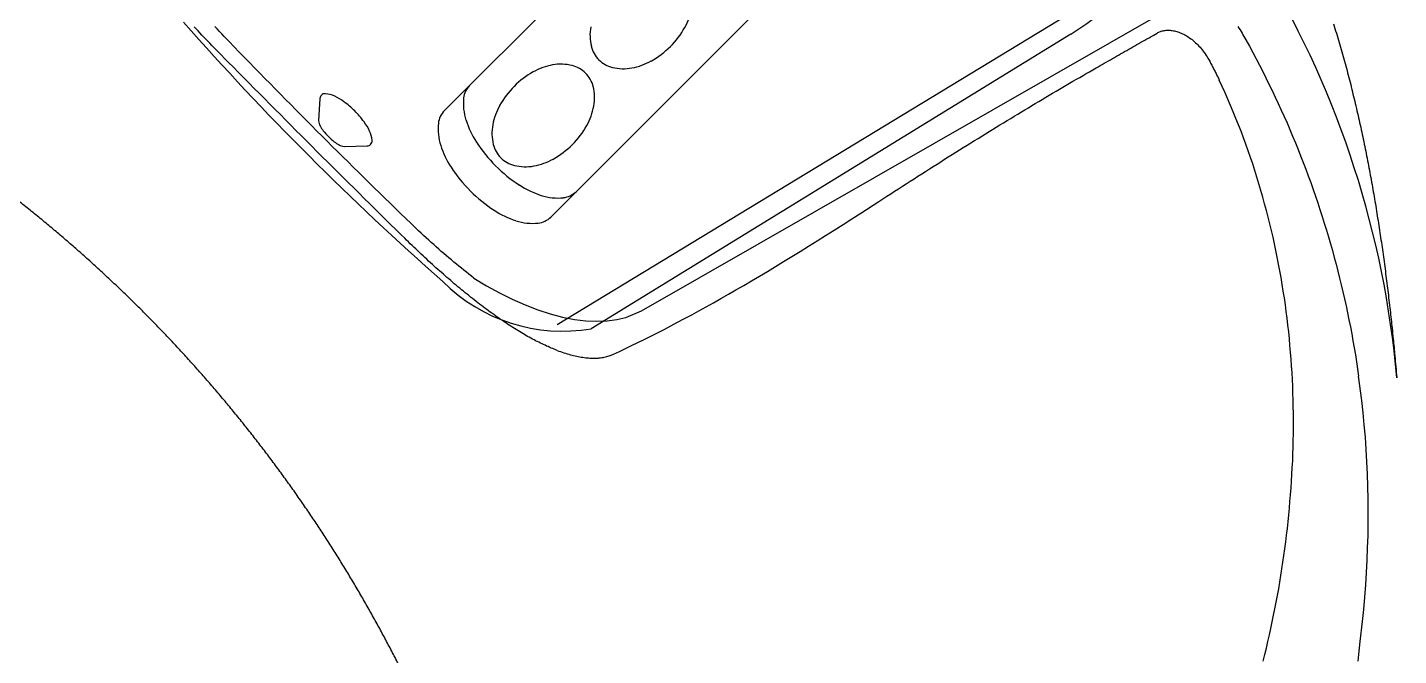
# Model space of a CAD drawing. Extents: x 527 to 614, y 487 to 635.
# Drawn here: x 590.53 to 605.34, y 566.17 to 572.95 of the extents above; entities that cross this region are included whole.
import ezdxf

# ---------------------------------------------------------------- set-up
doc = ezdxf.new("R2010")
doc.units = 0
doc.header["$MEASUREMENT"] = 0
doc.layers.add('1', color=4, linetype='Continuous')
doc.layers.add('SPA', color=2, linetype='Continuous')

# ---------------------------------------------------------------- blocks, each defined once
blk = doc.blocks.new('2010VANGUARD')
at = {"layer": '1', "color": 2}
for p, q in [((68.131, 67.024), (72.06, 70.953)), ((73.209, 69.804), (69.28, 65.875)), ((74.897, 67.851), (69.718, 64.669))]:
    blk.add_line(p, q, dxfattribs=at)
at = {"layer": '1', "color": 3}
for p, q in [((69.35, 64.713), (74.855, 68.056)), ((66.787, 67.157), (66.77, 66.918)), ((67.051, 66.636), (67.298, 66.644))]:
    blk.add_line(p, q, dxfattribs=at)
at = {"layer": '1', "color": 3, "linetype": 'Continuous'}
blk.add_line((70.259, 64.861), (75.944, 68.113), dxfattribs=at)
for points in [[(78.42, 64.14), (78.406, 64.284), (78.391, 64.429), (78.373, 64.573), (78.353, 64.716), (78.331, 64.86), (78.308, 65.003), (78.282, 65.145), (78.254, 65.287), (78.224, 65.429), (78.193, 65.57), (78.159, 65.711), (78.123, 65.851), (78.086, 65.991), (78.046, 66.13), (78.005, 66.269), (77.961, 66.407), (77.916, 66.545), (77.868, 66.682), (77.819, 66.818), (77.768, 66.954), (77.715, 67.089), (77.66, 67.223), (77.603, 67.357), (77.544, 67.49), (77.483, 67.622), (77.42, 67.754), (77.356, 67.884), (77.289, 68.014)], [(65.684, 67.663), (65.662, 67.685), (65.641, 67.707), (65.619, 67.729), (65.598, 67.752), (65.576, 67.774), (65.555, 67.796), (65.534, 67.819), (65.512, 67.841), (65.491, 67.863), (65.47, 67.886), (65.45, 67.908), (65.429, 67.93)], [(65.805, 67.771), (65.779, 67.798), (65.753, 67.825), (65.728, 67.852), (65.702, 67.879), (65.677, 67.906), (65.652, 67.934)], [(75.172, 67.486), (75.194, 67.498), (75.216, 67.511), (75.238, 67.524), (75.26, 67.536), (75.282, 67.549), (75.304, 67.561), (75.326, 67.574), (75.348, 67.586), (75.37, 67.599), (75.392, 67.612), (75.414, 67.624), (75.436, 67.637), (75.458, 67.649), (75.48, 67.662), (75.502, 67.674), (75.524, 67.687), (75.546, 67.699), (75.568, 67.712), (75.589, 67.725), (75.611, 67.737), (75.633, 67.75), (75.655, 67.762), (75.677, 67.775), (75.699, 67.787), (75.721, 67.8), (75.743, 67.812), (75.765, 67.825), (75.787, 67.837), (75.831, 67.862)], [(75.831, 67.862), (75.839, 67.867), (75.848, 67.871), (75.857, 67.875), (75.866, 67.879), (75.876, 67.882), (75.886, 67.885), (75.896, 67.887), (75.906, 67.889), (75.916, 67.89), (75.927, 67.892), (75.937, 67.892), (75.948, 67.893), (75.959, 67.892), (75.971, 67.892), (75.982, 67.891), (75.994, 67.889), (76.006, 67.887), (76.018, 67.885), (76.03, 67.882), (76.042, 67.879), (76.054, 67.875), (76.067, 67.871), (76.08, 67.866), (76.092, 67.861), (76.105, 67.855), (76.118, 67.849), (76.131, 67.842), (76.144, 67.835), (76.157, 67.827), (76.169, 67.819), (76.182, 67.81), (76.195, 67.8), (76.208, 67.791), (76.221, 67.78), (76.233, 67.769), (76.246, 67.758), (76.258, 67.746), (76.271, 67.734), (76.283, 67.721), (76.294, 67.708), (76.306, 67.695), (76.318, 67.681), (76.329, 67.666), (76.34, 67.652), (76.35, 67.637), (76.36, 67.621), (76.37, 67.606), (76.38, 67.59), (76.399, 67.557)], [(67.772, 65.804), (67.715, 65.859), (67.658, 65.914), (67.601, 65.97), (67.544, 66.025), (67.487, 66.08), (67.43, 66.136), (67.373, 66.191), (67.316, 66.247), (67.26, 66.303), (67.203, 66.358), (67.146, 66.414), (67.09, 66.47), (67.033, 66.526), (66.977, 66.582), (66.92, 66.638), (66.864, 66.694), (66.808, 66.751), (66.751, 66.807), (66.695, 66.863), (66.639, 66.92), (66.583, 66.976), (66.527, 67.032), (66.471, 67.089), (66.415, 67.146), (66.359, 67.202), (66.304, 67.259), (66.248, 67.316), (66.192, 67.372), (66.137, 67.429), (66.081, 67.486), (66.026, 67.543), (65.97, 67.6), (65.915, 67.657), (65.805, 67.771)], [(67.664, 65.683), (67.607, 65.739), (67.55, 65.795), (67.493, 65.851), (67.436, 65.907), (67.379, 65.964), (67.322, 66.02), (67.265, 66.076), (67.209, 66.132), (67.152, 66.189), (67.095, 66.245), (67.038, 66.301), (66.981, 66.358), (66.925, 66.414), (66.868, 66.471), (66.811, 66.527), (66.755, 66.584), (66.698, 66.641), (66.641, 66.697), (66.585, 66.754), (66.528, 66.81), (66.472, 66.867), (66.415, 66.924), (66.359, 66.981), (66.302, 67.037), (66.246, 67.094), (66.19, 67.151), (66.133, 67.208), (66.077, 67.265), (66.021, 67.321), (65.964, 67.378), (65.908, 67.435), (65.852, 67.492), (65.796, 67.549), (65.684, 67.663)], [(76.399, 67.557), (76.404, 67.547), (76.409, 67.537), (76.415, 67.527), (76.42, 67.517), (76.425, 67.507), (76.43, 67.497), (76.436, 67.486), (76.441, 67.476), (76.446, 67.466), (76.451, 67.456), (76.456, 67.446), (76.461, 67.435), (76.467, 67.425), (76.472, 67.415), (76.477, 67.405), (76.482, 67.394), (76.487, 67.384), (76.492, 67.374), (76.501, 67.353)], [(72.825, 66.044), (72.868, 66.071), (72.91, 66.099), (72.953, 66.127), (72.995, 66.154), (73.037, 66.181), (73.079, 66.208), (73.121, 66.235), (73.163, 66.262), (73.205, 66.289), (73.247, 66.316), (73.288, 66.342), (73.33, 66.368), (73.371, 66.395), (73.412, 66.421), (73.453, 66.447), (73.494, 66.473), (73.535, 66.499), (73.575, 66.524), (73.616, 66.55), (73.657, 66.575), (73.697, 66.6), (73.737, 66.626), (73.777, 66.651), (73.817, 66.675), (73.857, 66.7), (73.897, 66.725), (73.936, 66.749), (73.976, 66.774), (74.015, 66.798), (74.054, 66.822), (74.093, 66.846), (74.132, 66.87), (74.171, 66.894), (74.21, 66.917), (74.249, 66.941), (74.287, 66.964), (74.325, 66.987), (74.364, 67.011), (74.402, 67.034), (74.44, 67.056), (74.477, 67.079), (74.515, 67.102), (74.553, 67.124), (74.59, 67.146), (74.628, 67.169), (74.665, 67.191), (74.702, 67.213), (74.739, 67.234), (74.776, 67.256), (74.812, 67.278), (74.849, 67.299), (74.885, 67.32), (74.921, 67.342), (74.958, 67.363), (74.994, 67.383), (75.03, 67.404), (75.065, 67.425), (75.101, 67.445), (75.172, 67.486)], [(76.977, 61.079), (76.994, 61.149), (77.011, 61.219), (77.028, 61.29), (77.044, 61.361), (77.06, 61.432), (77.075, 61.503), (77.089, 61.574), (77.104, 61.645), (77.118, 61.717), (77.131, 61.788), (77.144, 61.86), (77.156, 61.932), (77.168, 62.004), (77.179, 62.076), (77.19, 62.148), (77.201, 62.221), (77.211, 62.293), (77.22, 62.366), (77.229, 62.438), (77.238, 62.511), (77.245, 62.584), (77.253, 62.657), (77.26, 62.729), (77.266, 62.803), (77.272, 62.876), (77.278, 62.949), (77.283, 63.022), (77.287, 63.095), (77.291, 63.169), (77.295, 63.242), (77.297, 63.315), (77.3, 63.388), (77.302, 63.461), (77.303, 63.534), (77.303, 63.608), (77.303, 63.681), (77.303, 63.754), (77.302, 63.828), (77.3, 63.901), (77.298, 63.974), (77.295, 64.048), (77.292, 64.121), (77.288, 64.194), (77.283, 64.268), (77.278, 64.341), (77.272, 64.415), (77.266, 64.488), (77.259, 64.561), (77.252, 64.635), (77.244, 64.708), (77.235, 64.782), (77.226, 64.855), (77.216, 64.928), (77.205, 65.001), (77.194, 65.075), (77.182, 65.148), (77.17, 65.221), (77.157, 65.294), (77.143, 65.367), (77.129, 65.44), (77.114, 65.512), (77.099, 65.585), (77.083, 65.658), (77.066, 65.73), (77.048, 65.803), (77.03, 65.875), (77.012, 65.947), (76.992, 66.019), (76.972, 66.091), (76.952, 66.163), (76.931, 66.234), (76.909, 66.306), (76.886, 66.377), (76.863, 66.448), (76.839, 66.519), (76.814, 66.59), (76.789, 66.661), (76.763, 66.731), (76.737, 66.801), (76.71, 66.871), (76.682, 66.941), (76.653, 67.01), (76.624, 67.079), (76.595, 67.148), (76.564, 67.217), (76.501, 67.353)], [(69.957, 64.394), (70.022, 64.423), (70.088, 64.454), (70.154, 64.486), (70.222, 64.519), (70.291, 64.553), (70.361, 64.588), (70.432, 64.624), (70.504, 64.661), (70.577, 64.7), (70.651, 64.739), (70.726, 64.779), (70.803, 64.82), (70.88, 64.862), (70.958, 64.906), (71.037, 64.95), (71.118, 64.995), (71.199, 65.042), (71.281, 65.089), (71.365, 65.137), (71.449, 65.187), (71.534, 65.237), (71.62, 65.288), (71.707, 65.341), (71.795, 65.394), (71.884, 65.448), (71.974, 65.504), (72.065, 65.56), (72.157, 65.617), (72.25, 65.675), (72.343, 65.734), (72.438, 65.794), (72.533, 65.855), (72.63, 65.917), (72.825, 66.044)], [(68.451, 65.215), (68.424, 65.236), (68.397, 65.257), (68.37, 65.278), (68.343, 65.3), (68.316, 65.321), (68.289, 65.343), (68.262, 65.366), (68.234, 65.388), (68.207, 65.411), (68.18, 65.434), (68.153, 65.457), (68.125, 65.481), (68.098, 65.504), (68.071, 65.528), (68.043, 65.552), (68.016, 65.577), (67.989, 65.601), (67.962, 65.626), (67.934, 65.651), (67.907, 65.676), (67.88, 65.701), (67.853, 65.727), (67.826, 65.752), (67.772, 65.804)], [(69.349, 64.435), (69.334, 64.441), (69.318, 64.447), (69.302, 64.454), (69.285, 64.46), (69.269, 64.467), (69.253, 64.475), (69.236, 64.482), (69.219, 64.49), (69.202, 64.497), (69.186, 64.505), (69.169, 64.514), (69.152, 64.522), (69.135, 64.53), (69.117, 64.539), (69.1, 64.548), (69.083, 64.557), (69.065, 64.567), (69.048, 64.576), (69.03, 64.586), (69.012, 64.596), (68.995, 64.606), (68.977, 64.617), (68.959, 64.627), (68.941, 64.638), (68.923, 64.649), (68.905, 64.66), (68.887, 64.671), (68.869, 64.683), (68.85, 64.695), (68.832, 64.706), (68.813, 64.718), (68.795, 64.731), (68.776, 64.743), (68.758, 64.756), (68.739, 64.768), (68.72, 64.781), (68.702, 64.794), (68.683, 64.808), (68.664, 64.821), (68.645, 64.835), (68.626, 64.848), (68.607, 64.862), (68.588, 64.876), (68.569, 64.891), (68.55, 64.905), (68.531, 64.92), (68.511, 64.934), (68.492, 64.949), (68.473, 64.964), (68.453, 64.979), (68.434, 64.995), (68.415, 65.01), (68.395, 65.026), (68.376, 65.041), (68.356, 65.057), (68.337, 65.073), (68.317, 65.089), (68.297, 65.106), (68.278, 65.122), (68.258, 65.139), (68.238, 65.155), (68.219, 65.172), (68.199, 65.189), (68.179, 65.206), (68.159, 65.223), (68.14, 65.24), (68.12, 65.258), (68.1, 65.275), (68.08, 65.293), (68.06, 65.31), (68.04, 65.328), (68.021, 65.346), (68.001, 65.364), (67.981, 65.382), (67.961, 65.4), (67.941, 65.419), (67.921, 65.437), (67.901, 65.456), (67.882, 65.474), (67.862, 65.493), (67.842, 65.512), (67.822, 65.53), (67.802, 65.549), (67.782, 65.568), (67.762, 65.587), (67.743, 65.606), (67.723, 65.625), (67.703, 65.645), (67.664, 65.683)], [(68.451, 65.215), (68.587, 65.133), (68.725, 65.057), (68.864, 64.988), (69.002, 64.927), (69.14, 64.874), (69.275, 64.83), (69.408, 64.795), (69.536, 64.77), (69.66, 64.754), (69.778, 64.749), (69.889, 64.753), (69.994, 64.767), (70.09, 64.789), (70.259, 64.861)], [(69.349, 64.435), (69.368, 64.428), (69.386, 64.422), (69.404, 64.416), (69.423, 64.41), (69.44, 64.404), (69.458, 64.398), (69.476, 64.393), (69.493, 64.388), (69.51, 64.384), (69.527, 64.379), (69.544, 64.375), (69.561, 64.372), (69.578, 64.368), (69.594, 64.365), (69.61, 64.362), (69.626, 64.36), (69.642, 64.357), (69.658, 64.356), (69.673, 64.354), (69.689, 64.353), (69.704, 64.352), (69.719, 64.351), (69.734, 64.351), (69.748, 64.351), (69.763, 64.351), (69.777, 64.351), (69.791, 64.352), (69.805, 64.354), (69.819, 64.355), (69.832, 64.357), (69.846, 64.359), (69.859, 64.362), (69.872, 64.365), (69.885, 64.368), (69.897, 64.371), (69.91, 64.375), (69.922, 64.379), (69.934, 64.384), (69.957, 64.394)]]:
    blk.add_lwpolyline(points, dxfattribs=at)
at = {"layer": '1', "color": 2}
for centre, radius, start, end in [((73.278, 70.484), 3.091, 301.5817, 317.1613), ((88.98, 88.846), 31.552, 221.4037, 228.5976), ((68.29, 66.865), 0.225, 135, 173.9854), ((68.647, 66.827), 0.584, 173.9854, 197.8976), ((69.035, 66.953), 0.992, 197.8976, 213.0313), ((69.531, 67.275), 1.583, 213.0313, 225), ((69.531, 67.275), 1.583, 225, 236.9687), ((69.209, 66.78), 0.992, 236.9687, 252.1024), ((69.083, 66.391), 0.584, 252.1024, 276.0146), ((69.121, 66.034), 0.225, 276.0146, 315), ((69.408, 66.474), 1.832, 225, 279.7269)]:
    blk.add_arc(centre, radius, start, end, dxfattribs=at)
at = {"layer": '1', "color": 3}
for centre, radius, start, end in [((70.13, 68.257), 0.685, 330.9014, 349.5191), ((70.203, 67.839), 0.499, 169.5191, 193.9414), ((69.91, 68.379), 0.937, 315, 330.9014), ((70.021, 67.794), 0.312, 193.9414, 225), ((69.91, 68.379), 0.937, 299.0986, 315), ((70.021, 67.794), 0.312, 225, 256.0586), ((70.032, 68.159), 0.685, 280.4809, 299.0986), ((69.547, 66.624), 0.937, 119.0986, 135), ((69.425, 66.844), 0.685, 100.4809, 119.0986), ((69.391, 67.027), 0.499, 76.0586, 100.4809), ((69.436, 67.209), 0.312, 45, 76.0586), ((69.436, 67.209), 0.312, 13.9414, 45), ((70.066, 67.976), 0.499, 256.0586, 280.4809), ((68.563, 67.138), 0.225, 135, 173.9854), ((69.547, 66.624), 0.937, 135, 150.9014), ((69.254, 67.164), 0.499, 349.5191, 13.9414), ((66.841, 67.153), 0.0545, 135, 176.0277), ((66.841, 67.153), 0.0545, 85.4446, 135), ((66.823, 66.92), 0.288, 64.4471, 85.4446), ((66.69, 66.643), 0.596, 53.3205, 64.4471), ((66.41, 66.268), 1.064, 45, 53.3205), ((68.92, 67.101), 0.584, 173.9854, 197.8976), ((66.41, 66.268), 1.064, 36.6795, 45), ((69.327, 66.746), 0.685, 150.9014, 169.5191), ((69.071, 67.198), 0.685, 330.9014, 349.5191), ((66.793, 66.916), 0.0233, 176.0277, 188.7206), ((66.937, 66.938), 0.168, 188.7206, 208.0886), ((67.112, 67.032), 0.367, 208.0886, 217.8221), ((67.355, 67.22), 0.674, 217.8221, 225), ((66.786, 66.547), 0.596, 25.5529, 36.6795), ((67.063, 66.68), 0.288, 4.5554, 25.5529), ((69.309, 67.226), 0.992, 197.8976, 213.0313), ((69.144, 66.78), 0.499, 169.5191, 193.9414), ((68.851, 67.32), 0.937, 315, 330.9014), ((67.355, 67.22), 0.674, 225, 232.1779), ((67.166, 66.978), 0.367, 232.1779, 241.9114), ((67.296, 66.698), 0.0545, 271.8609, 315), ((67.296, 66.698), 0.0545, 315, 4.5554), ((69.804, 67.548), 1.583, 213.0313, 225), ((68.962, 66.735), 0.312, 193.9414, 225), ((68.851, 67.32), 0.937, 299.0986, 315), ((67.073, 66.802), 0.168, 241.9114, 261.2794), ((67.051, 66.659), 0.0233, 261.2794, 271.8609), ((68.962, 66.735), 0.312, 225, 256.0586), ((69.804, 67.548), 1.583, 225, 236.9687), ((69.007, 66.917), 0.499, 256.0586, 280.4809), ((68.973, 67.1), 0.685, 280.4809, 299.0986), ((69.482, 67.053), 0.992, 236.9687, 252.1024), ((69.357, 66.664), 0.584, 252.1024, 276.0146), ((69.394, 66.308), 0.225, 276.0146, 315)]:
    blk.add_arc(centre, radius, start, end, dxfattribs=at)
at = {"layer": 'SPA'}
for points in [[(77.736, 67.963, -0.002284), (77.767, 67.862, -0.002221), (77.797, 67.761, -0.002168), (77.826, 67.66, -0.002111), (77.855, 67.559, -0.002065), (77.882, 67.458, -0.002018), (77.909, 67.356, -0.001976), (77.934, 67.254, -0.001927), (77.959, 67.152, -0.001884), (77.984, 67.049, -0.001836), (78.007, 66.947, -0.001793), (78.03, 66.844, -0.001745), (78.052, 66.741, -0.001702), (78.073, 66.638, -0.001654), (78.094, 66.535, -0.001611), (78.114, 66.432, -0.001563), (78.133, 66.329, -0.001521), (78.152, 66.225, -0.001473), (78.17, 66.122, -0.00143), (78.188, 66.018, -0.00138), (78.205, 65.914, -0.001342), (78.221, 65.81, -0.001305), (78.237, 65.706, -0.00127), (78.253, 65.602, -0.001233), (78.268, 65.498, -0.001213), (78.282, 65.394, -0.0012), (78.296, 65.289, -0.001142), (78.309, 65.185, -0.001046), (78.322, 65.082, -0.00111), (78.335, 64.977, -0.001259), (78.347, 64.869, -0.000954), (78.359, 64.768, -0.000379), (78.369, 64.676, -0.001246), (78.381, 64.558, -0.00201), (78.398, 64.377, -0.000974), (78.42, 64.14, -0.000524)], [(67.652, 61.012, 0.002606), (67.58, 61.152, 0.00261), (67.507, 61.291, 0.002615), (67.432, 61.43, 0.002619), (67.356, 61.568, 0.002624), (67.278, 61.706, 0.002627), (67.199, 61.843, 0.002633), (67.118, 61.98, 0.002636), (67.035, 62.116, 0.002641), (66.951, 62.251, 0.002646), (66.865, 62.386, 0.002652), (66.778, 62.52, 0.002653), (66.689, 62.653, 0.002657), (66.598, 62.785, 0.002658), (66.507, 62.917, 0.002658), (66.413, 63.047, 0.002659), (66.319, 63.177, 0.002659), (66.223, 63.305, 0.002659), (66.125, 63.432, 0.002659), (66.027, 63.559, 0.00266), (65.927, 63.684, 0.00266), (65.825, 63.808, 0.002661), (65.723, 63.931, 0.002661), (65.619, 64.053, 0.002662), (65.513, 64.174, 0.002663), (65.407, 64.293, 0.002663), (65.299, 64.412, 0.002664), (65.189, 64.53, 0.002664), (65.079, 64.646, 0.002665), (64.967, 64.761, 0.002665), (64.854, 64.875, 0.002666), (64.74, 64.988, 0.002667), (64.624, 65.1, 0.002668), (64.507, 65.21, 0.002669), (64.389, 65.319, 0.00267), (64.27, 65.428, 0.00267), (64.15, 65.534, 0.00267), (64.028, 65.64, 0.002672), (63.905, 65.744, 0.002675), (63.781, 65.847, 0.00267), (63.656, 65.949, 0.002667), (63.53, 66.049, 0.002669)]]:
    blk.add_lwpolyline(points, format="xyb", dxfattribs=at)
for points in [[(76.703, 67.934), (76.714, 67.916), (76.726, 67.898), (76.737, 67.88), (76.748, 67.861), (76.758, 67.843), (76.769, 67.825), (76.79, 67.788)], [(76.79, 67.788), (76.827, 67.72), (76.864, 67.652), (76.9, 67.584), (76.936, 67.516), (76.971, 67.448), (77.005, 67.379), (77.039, 67.31), (77.073, 67.241), (77.106, 67.171), (77.139, 67.101), (77.171, 67.031), (77.203, 66.961), (77.234, 66.891), (77.264, 66.82), (77.294, 66.749), (77.324, 66.678), (77.353, 66.606), (77.381, 66.535), (77.409, 66.463), (77.436, 66.391), (77.463, 66.319), (77.49, 66.247), (77.515, 66.174), (77.541, 66.101), (77.566, 66.028), (77.59, 65.955), (77.613, 65.882), (77.637, 65.809), (77.659, 65.735), (77.681, 65.661), (77.703, 65.587), (77.724, 65.513), (77.744, 65.439), (77.764, 65.365), (77.783, 65.29), (77.802, 65.215), (77.82, 65.141), (77.838, 65.066), (77.855, 64.991), (77.872, 64.915), (77.888, 64.84), (77.903, 64.765), (77.918, 64.689), (77.933, 64.613), (77.946, 64.538), (77.96, 64.462), (77.972, 64.386), (77.985, 64.31), (78.007, 64.158)], [(78.049, 61.506), (78.062, 61.638), (78.074, 61.771), (78.084, 61.903), (78.093, 62.036), (78.1, 62.168), (78.105, 62.301), (78.109, 62.434), (78.111, 62.567), (78.112, 62.7), (78.11, 62.833), (78.108, 62.965), (78.103, 63.098), (78.097, 63.231), (78.089, 63.364), (78.08, 63.497), (78.068, 63.629), (78.056, 63.762), (78.041, 63.894), (78.007, 64.158)], [(78.003, 61.079), (78.014, 61.185), (78.025, 61.292), (78.049, 61.506)]]:
    blk.add_lwpolyline(points, dxfattribs=at)

msp = doc.modelspace()

# ---------------------------------------------------------------- block references
at = {"layer": '1'}
msp.add_blockref('2010VANGUARD', (526.9, 505.027), dxfattribs=at)

doc.saveas('drawing.dxf')
